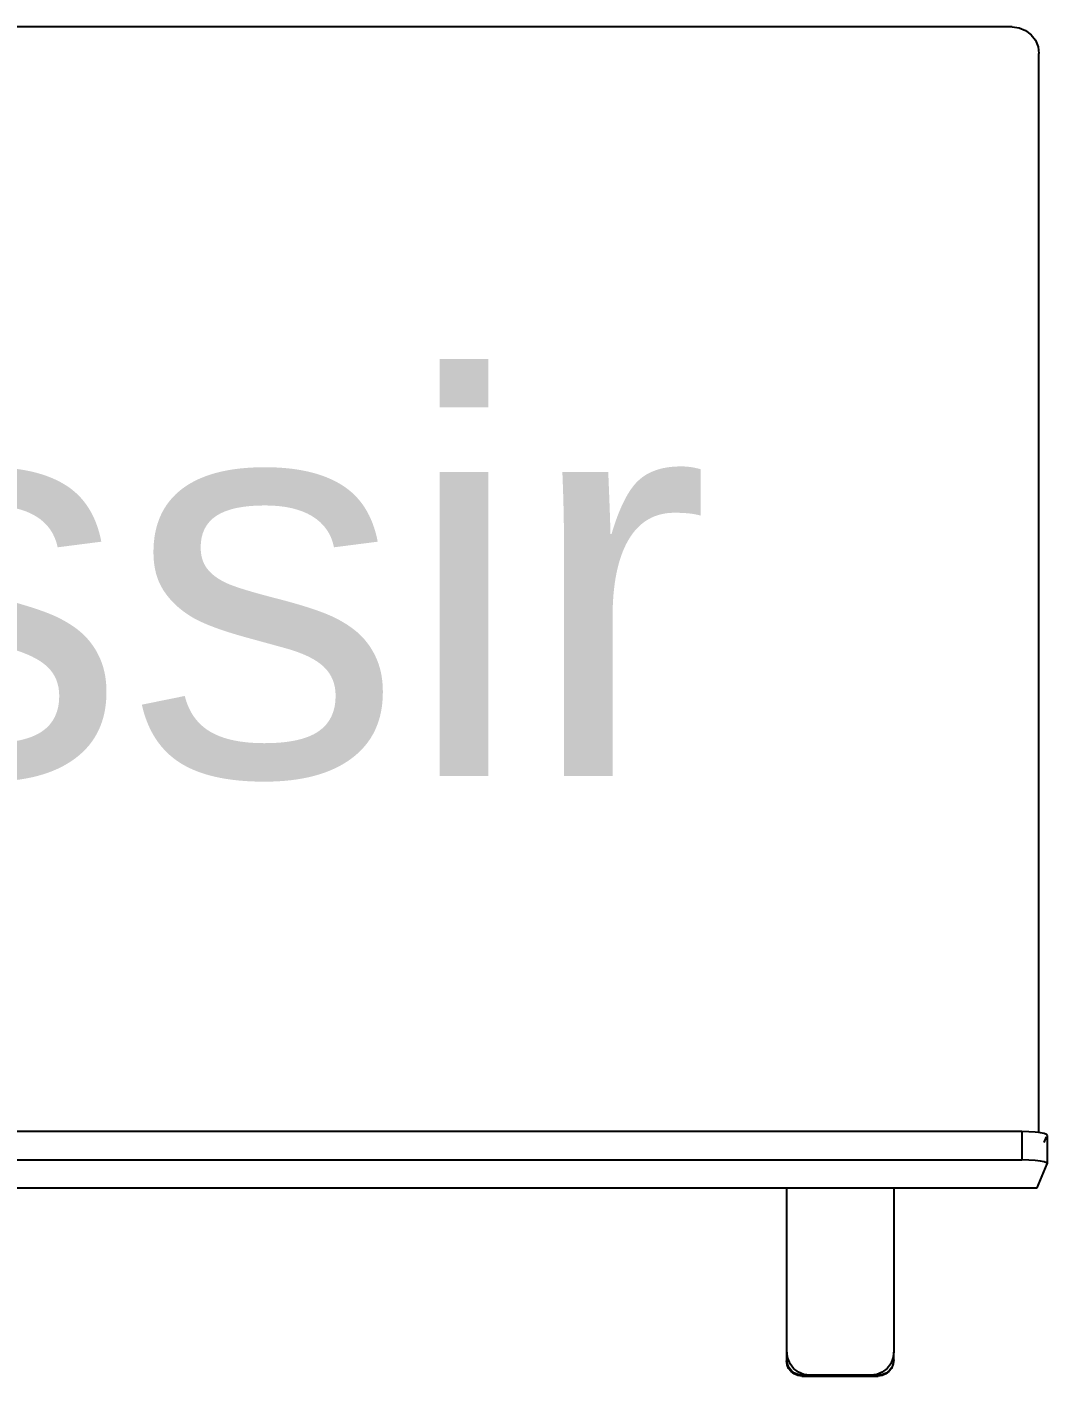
# Model space of a CAD drawing. Header units: metres. Extents: x -4.2 to 4.2, y -5.7 to 5.7.
# Drawn here: x 0.882 to 1.398, y 3.302 to 3.983 of the extents above; entities that cross this region are included whole.
import ezdxf

# ---------------------------------------------------------------- set-up
doc = ezdxf.new("R2010")
doc.units = ezdxf.units.M

msp = doc.modelspace()

# ---------------------------------------------------------------- linework, layer by layer
for p, q in [((1.38042, 3.98317), (0.42961, 3.98317)), ((1.38042, 3.98317), (1.3839, 3.98271)), ((1.3839, 3.98271), (1.38715, 3.98137)), ((1.38715, 3.98137), (1.38993, 3.97923)), ((1.38993, 3.97923), (1.39207, 3.97644)), ((1.39207, 3.97644), (1.39342, 3.97319)), ((1.39342, 3.97319), (1.39388, 3.96971)), ((1.39388, 3.42469), (1.39388, 3.96971)), ((1.3853, 3.4252), (0.29997, 3.4252)), ((1.38877, 3.42513), (1.3853, 3.4252)), ((1.3853, 3.4252), (1.3853, 3.41089)), ((1.39194, 3.42492), (1.38877, 3.42513)), ((1.39388, 3.42469), (1.39194, 3.42492)), ((1.39461, 3.4246), (1.39388, 3.42469)), ((1.39658, 3.42418), (1.39461, 3.4246)), ((1.39773, 3.4237), (1.39658, 3.42418)), ((1.39658, 3.41975), (1.39773, 3.42257)), ((1.39798, 3.42317), (1.39773, 3.4237)), ((1.39798, 3.42317), (1.39798, 3.40888)), ((0.29997, 3.41089), (1.3853, 3.41089)), ((1.38877, 3.41083), (1.3853, 3.41089)), ((1.39194, 3.41062), (1.38877, 3.41083)), ((1.39461, 3.4103), (1.39194, 3.41062)), ((1.393, 3.39673), (1.39798, 3.40888)), ((1.39658, 3.40989), (1.39461, 3.4103)), ((1.39773, 3.4094), (1.39658, 3.40989)), ((1.39798, 3.40888), (1.39773, 3.4094)), ((0.37938, 3.39673), (1.26637, 3.39673)), ((1.26637, 3.39673), (1.26637, 3.31331)), ((1.26637, 3.39673), (1.26654, 3.39673)), ((1.26654, 3.31376), (1.26654, 3.39673)), ((1.26654, 3.39673), (1.32052, 3.39673)), ((1.32052, 3.39673), (1.32052, 3.31376)), ((1.32052, 3.39673), (1.393, 3.39673)), ((1.26654, 3.31376), (1.26637, 3.31331)), ((1.26637, 3.31331), (1.26637, 3.30946)), ((1.26693, 3.31077), (1.26654, 3.31376)), ((1.26654, 3.31376), (1.26654, 3.3099)), ((1.32052, 3.31376), (1.32012, 3.31077)), ((1.32052, 3.3099), (1.32052, 3.31376)), ((1.26654, 3.3099), (1.26637, 3.30946)), ((1.26663, 3.30746), (1.26637, 3.30946)), ((1.2668, 3.30791), (1.26654, 3.3099)), ((1.2674, 3.3056), (1.26663, 3.30746)), ((1.26757, 3.30605), (1.2668, 3.30791)), ((1.26809, 3.30798), (1.26693, 3.31077)), ((1.26863, 3.30401), (1.2674, 3.3056)), ((1.2688, 3.30445), (1.26757, 3.30605)), ((1.26993, 3.30558), (1.26809, 3.30798)), ((1.27232, 3.30374), (1.26993, 3.30558)), ((1.31713, 3.30558), (1.31473, 3.30374)), ((1.31897, 3.30798), (1.31713, 3.30558)), ((1.31931, 3.3056), (1.31808, 3.30401)), ((1.31948, 3.30605), (1.31826, 3.30445)), ((1.32012, 3.31077), (1.31897, 3.30798)), ((1.31948, 3.30605), (1.31931, 3.3056)), ((1.32008, 3.30746), (1.31948, 3.30605)), ((1.32026, 3.30791), (1.32008, 3.30746)), ((1.32052, 3.3099), (1.32026, 3.30791)), ((1.27022, 3.30278), (1.26863, 3.30401)), ((1.27039, 3.30323), (1.2688, 3.30445)), ((1.27208, 3.30201), (1.27022, 3.30278)), ((1.27225, 3.30246), (1.27039, 3.30323)), ((1.27408, 3.30175), (1.27208, 3.30201)), ((1.27425, 3.30219), (1.27225, 3.30246)), ((1.27511, 3.30259), (1.27232, 3.30374)), ((1.27425, 3.30219), (1.27408, 3.30175)), ((1.27408, 3.30175), (1.27793, 3.30175)), ((1.27425, 3.30219), (1.2781, 3.30219)), ((1.2781, 3.30219), (1.27511, 3.30259)), ((1.2781, 3.30219), (1.27793, 3.30175)), ((1.27793, 3.30175), (1.30877, 3.30175)), ((1.30895, 3.30219), (1.2781, 3.30219)), ((1.30895, 3.30219), (1.30877, 3.30175)), ((1.30877, 3.30175), (1.31263, 3.30175)), ((1.31194, 3.30259), (1.30895, 3.30219)), ((1.30895, 3.30219), (1.31281, 3.30219)), ((1.31473, 3.30374), (1.31194, 3.30259)), ((1.31281, 3.30219), (1.31263, 3.30175)), ((1.31463, 3.30201), (1.31263, 3.30175)), ((1.3148, 3.30246), (1.31281, 3.30219)), ((1.31648, 3.30278), (1.31463, 3.30201)), ((1.31666, 3.30323), (1.3148, 3.30246)), ((1.31808, 3.30401), (1.31648, 3.30278)), ((1.31826, 3.30445), (1.31666, 3.30323))]:
    msp.add_line(p, q)

# ---------------------------------------------------------------- texts
at = {"insert": (0.83943, 3.70338), "char_height": 0.2, "width": 0.9994, "attachment_point": 5}
msp.add_mtext('{\\fArial|b0|i0|c0|p34;Yassir}', dxfattribs=at)

doc.saveas('drawing.dxf')
